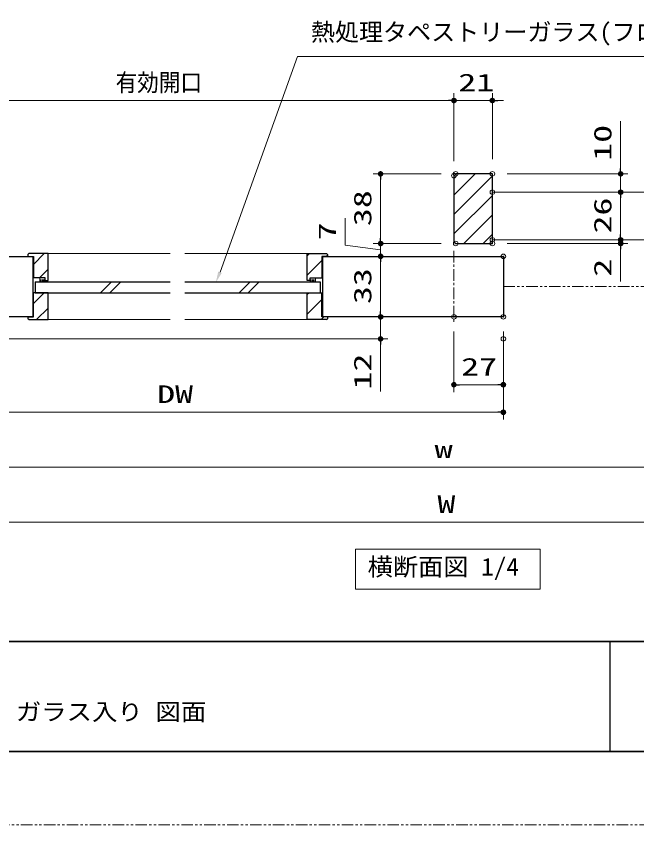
# Model space of a CAD drawing. Units: millimetres, scale not verified. Extents: x -1306 to 1306, y -607 to 607.
# Drawn here: x -596.8 to -258.2, y -594 to -153 of the extents above; entities that cross this region are included whole.
import ezdxf
from ezdxf.enums import TextEntityAlignment as Align

# ---------------------------------------------------------------- set-up
doc = ezdxf.new("R2010")
doc.units = ezdxf.units.MM
doc.header["$LTSCALE"] = 5
doc.header["$PDMODE"] = 32
doc.header["$PDSIZE"] = 2.5
for name, pattern in [('USER1', [2.5, 1.25, -0.25, 0.25, -0.25, 0.25, -0.25]), ('USER2', [0.375, 0.25, -0.125]), ('USER3', [2, 1.25, -0.25, 0.25, -0.25])]:
    doc.linetypes.add(name, pattern=pattern)
for name, color, linetype, lineweight in [('0-1_線(黄)', 2, 'Continuous', 15), ('0-3_陰線', 4, 'USER1', 9), ('0-8_二点鎖線', 4, 'USER1', 9), ('0-B_点線(水)', 6, 'USER2', 9), ('0-C_中心線', 3, 'USER3', 9), ('0-D_線(白)', 7, 'Continuous', 30), ('1-0_線(水)', 4, 'Continuous', 9), ('1-1_寸法線', 3, 'Continuous', 13), ('1-2_ハッチング', 6, 'Continuous', 9), ('1-4_DEFPOINTS', 7, 'Continuous', 5), ('1-5_0', 3, 'Continuous', 25), ('1-7_図面枠', 7, 'Continuous', 35)]:
    doc.layers.add(name, color=color, linetype=linetype, lineweight=lineweight)
doc.styles.add('ＭＳ ゴシック', font='')
doc.styles.get('ＭＳ ゴシック').set_extended_font_data('MS Gothic')

# ---------------------------------------------------------------- blocks, each defined once
blk = doc.blocks.new('_DOT')
at = {"layer": '1-5_0'}
blk.add_line((-2.5, 0), (-5, 0), dxfattribs=at)
for points in [[(0, 0), (-2.5, 0), (-2.48, 0.313)], [(0, 0), (-2.48, -0.313), (-2.5, 0)], [(0, 0), (-2.48, 0.313), (-2.421, 0.622)], [(0, 0), (-2.421, -0.622), (-2.48, -0.313)], [(0, 0), (-2.421, 0.622), (-2.324, 0.92)], [(0, 0), (-2.324, -0.92), (-2.421, -0.622)], [(0, 0), (-2.324, 0.92), (-2.191, 1.204)], [(0, 0), (-2.191, -1.204), (-2.324, -0.92)], [(0, 0), (-2.191, 1.204), (-2.023, 1.469)], [(0, 0), (-2.023, -1.469), (-2.191, -1.204)], [(0, 0), (-2.023, 1.469), (-1.822, 1.711)], [(0, 0), (-1.822, -1.711), (-2.023, -1.469)], [(0, 0), (-1.822, 1.711), (-1.594, 1.926)], [(0, 0), (-1.594, -1.926), (-1.822, -1.711)], [(0, 0), (-1.594, 1.926), (-1.34, 2.111)], [(0, 0), (-1.34, -2.111), (-1.594, -1.926)], [(0, 0), (-1.34, 2.111), (-1.064, 2.262)], [(0, 0), (-1.064, -2.262), (-1.34, -2.111)], [(0, 0), (-1.064, 2.262), (-0.773, 2.378)], [(0, 0), (-0.773, -2.378), (-1.064, -2.262)], [(0, 0), (-0.773, 2.378), (-0.468, 2.456)], [(0, 0), (-0.468, -2.456), (-0.773, -2.378)], [(0, 0), (-0.468, 2.456), (-0.157, 2.495)], [(0, 0), (-0.157, -2.495), (-0.468, -2.456)], [(0, 0), (-0.157, 2.495), (0.157, 2.495)], [(0, 0), (0.157, -2.495), (-0.157, -2.495)], [(0, 0), (0.157, 2.495), (0.468, 2.456)], [(0, 0), (0.468, 2.456), (0.773, 2.378)], [(0, 0), (0.773, 2.378), (1.064, 2.262)], [(0, 0), (1.064, 2.262), (1.34, 2.111)], [(0, 0), (1.34, 2.111), (1.594, 1.926)], [(0, 0), (1.594, 1.926), (1.822, 1.711)], [(0, 0), (1.822, 1.711), (2.023, 1.469)], [(0, 0), (2.023, 1.469), (2.191, 1.204)], [(0, 0), (2.191, 1.204), (2.324, 0.92)], [(0, 0), (2.324, 0.92), (2.421, 0.622)], [(0, 0), (2.421, 0.622), (2.48, 0.313)], [(0, 0), (2.48, 0.313), (2.5, 0)], [(0, 0), (0.468, -2.456), (0.157, -2.495)], [(0, 0), (0.773, -2.378), (0.468, -2.456)], [(0, 0), (1.064, -2.262), (0.773, -2.378)], [(0, 0), (1.34, -2.111), (1.064, -2.262)], [(0, 0), (1.594, -1.926), (1.34, -2.111)], [(0, 0), (1.822, -1.711), (1.594, -1.926)], [(0, 0), (2.023, -1.469), (1.822, -1.711)], [(0, 0), (2.191, -1.204), (2.023, -1.469)], [(0, 0), (2.324, -0.92), (2.191, -1.204)], [(0, 0), (2.421, -0.622), (2.324, -0.92)], [(0, 0), (2.48, -0.313), (2.421, -0.622)], [(0, 0), (2.5, 0), (2.48, -0.313)]]:
    blk.add_solid(points, dxfattribs=at)

msp = doc.modelspace()

# ---------------------------------------------------------------- linework, layer by layer
at = {"layer": '0-1_線(黄)'}
for p, q in [((-336.991, -248.976), (-182.018, -248.976)), ((-336.991, -274.976), (-182.018, -274.976))]:
    msp.add_line(p, q, dxfattribs=at)
msp.add_lwpolyline([(-411.626, -443.601), (-310.881, -443.601), (-310.881, -465.435), (-411.626, -465.435)], close=True, dxfattribs=at)
at = {"layer": '0-3_陰線'}
msp.add_line((387.036, -594), (-1292.964, -594), dxfattribs=at)
at = {"layer": '0-8_二点鎖線'}
msp.add_line((-330.991, -300.476), (-182.018, -300.476), dxfattribs=at)
at = {"layer": '0-B_点線(水)'}
for p, q in [((-583.818, -297.776), (-583.818, -295.676)), ((-583.193, -297.776), (-583.193, -295.676)), ((-582.568, -297.776), (-582.568, -295.676)), ((-581.943, -297.776), (-581.943, -295.676)), ((-581.318, -297.776), (-581.318, -295.676)), ((-436.456, -297.776), (-436.456, -295.676)), ((-435.831, -297.776), (-435.831, -295.676)), ((-435.206, -297.776), (-435.206, -295.676)), ((-434.581, -297.776), (-434.581, -295.676)), ((-433.956, -297.776), (-433.956, -295.676))]:
    msp.add_line(p, q, dxfattribs=at)
at = {"layer": '0-C_中心線'}
msp.add_line((-357.991, -280.976), (-357.991, -320.968), dxfattribs=at)
at = {"layer": '0-D_線(白)'}
for p, q in [((-356.991, -238.976), (-357.991, -239.976)), ((-357.991, -239.976), (-357.991, -275.976)), ((-357.991, -275.976), (-356.991, -276.976)), ((-356.991, -276.976), (-336.991, -276.976)), ((-336.991, -274.976), (-336.941, -274.976)), ((-686.468, -283.976), (-587.468, -283.976)), ((-589.968, -282.476), (-590.468, -282.976)), ((-590.468, -282.976), (-590.468, -283.976)), ((-587.718, -283.976), (-587.718, -316.976)), ((-429.991, -283.976), (-330.991, -283.976)), ((-429.741, -283.976), (-429.741, -316.976)), ((-427.491, -282.476), (-426.991, -282.976)), ((-426.991, -282.976), (-426.991, -283.976)), ((-586.468, -297.776), (-512.73, -297.776)), ((-504.73, -297.776), (-430.991, -297.776)), ((-430.991, -297.776), (-430.991, -303.776)), ((-504.73, -303.776), (-429.991, -303.776)), ((-587.468, -316.976), (-686.468, -316.976)), ((-590.468, -316.976), (-590.468, -317.976)), ((-426.991, -316.976), (-426.991, -317.976)), ((-589.968, -318.476), (-590.468, -317.976)), ((-427.491, -318.476), (-426.991, -317.976))]:
    msp.add_line(p, q, dxfattribs=at)
for points in [[(-336.991, -276.976), (-336.991, -238.976), (-356.991, -238.976)], [(-590.468, -283.976), (-587.468, -283.976), (-587.468, -295.676)], [(-580.968, -297.176), (-579.468, -297.176), (-579.468, -282.476), (-589.968, -282.476)], [(-436.491, -297.176), (-437.991, -297.176), (-437.991, -282.476), (-427.491, -282.476)], [(-330.991, -283.976), (-330.991, -316.976), (-429.991, -316.976)], [(-426.991, -283.976), (-429.991, -283.976), (-429.991, -295.676)], [(-580.968, -297.176), (-580.968, -295.676), (-587.468, -295.676)], [(-586.468, -297.776), (-586.468, -303.776), (-512.73, -303.776)], [(-580.968, -297.176), (-580.968, -295.676), (-583.968, -295.676)], [(-436.491, -297.176), (-436.491, -295.676), (-429.991, -295.676)], [(-436.491, -297.176), (-436.491, -295.676), (-433.491, -295.676)], [(-590.468, -316.976), (-587.468, -316.976), (-587.468, -303.776)], [(-589.968, -318.476), (-579.468, -318.476), (-579.468, -303.776), (-587.468, -303.776)], [(-427.491, -318.476), (-437.991, -318.476), (-437.991, -303.776), (-429.991, -303.776)], [(-426.991, -316.976), (-429.991, -316.976), (-429.991, -303.776)]]:
    msp.add_lwpolyline(points, dxfattribs=at)
at = {"layer": '1-0_線(水)'}
for p, q in [((-579.468, -282.476), (-512.73, -282.476)), ((-437.991, -282.476), (-504.73, -282.476)), ((-583.968, -295.676), (-583.968, -297.776)), ((-580.968, -297.176), (-580.968, -297.776)), ((-550.797, -303.776), (-544.797, -297.776)), ((-545.797, -303.776), (-539.797, -297.776)), ((-475.193, -303.776), (-469.193, -297.776)), ((-470.193, -303.776), (-464.193, -297.776)), ((-436.491, -297.176), (-436.491, -297.776)), ((-433.491, -295.676), (-433.491, -297.776)), ((-579.468, -318.476), (-512.73, -318.476)), ((-437.991, -318.476), (-504.73, -318.476))]:
    msp.add_line(p, q, dxfattribs=at)
at = {"layer": '1-1_寸法線'}
for p, q in [((-357.991, -231.976), (-357.991, -194.976)), ((-357.991, -231.976), (-357.991, -194.976)), ((-336.991, -230.976), (-336.991, -194.976)), ((-679.468, -198.976), (-360.991, -198.976)), ((-360.991, -198.976), (-363.991, -198.976)), ((-357.991, -198.976), (-336.991, -198.976)), ((-333.991, -198.976), (-330.991, -198.976)), ((-266.991, -235.976), (-266.991, -210.214)), ((-364.991, -238.976), (-401.991, -238.976)), ((-397.991, -241.976), (-397.991, -273.976)), ((-328.991, -238.976), (-262.991, -238.976)), ((-266.991, -248.976), (-266.991, -238.976)), ((-328.991, -248.976), (-262.991, -248.976)), ((-274.991, -248.976), (-270.991, -248.976)), ((-266.991, -251.976), (-266.991, -254.976)), ((-266.991, -251.976), (-266.991, -271.976)), ((-266.991, -271.976), (-266.991, -268.976)), ((-397.991, -273.976), (-397.991, -270.976)), ((-364.991, -276.976), (-401.991, -276.976)), ((-364.991, -276.976), (-401.991, -276.976)), ((-397.991, -276.976), (-397.991, -283.976)), ((-397.991, -276.976), (-397.991, -283.976)), ((-328.991, -274.976), (-262.991, -274.976)), ((-328.991, -274.976), (-262.991, -274.976)), ((-328.991, -276.976), (-262.991, -276.976)), ((-266.991, -274.976), (-266.991, -276.976)), ((-266.991, -279.976), (-266.991, -297.642)), ((-338.991, -283.976), (-401.991, -283.976)), ((-338.991, -283.976), (-401.991, -283.976)), ((-397.991, -286.976), (-397.991, -289.976)), ((-397.991, -286.976), (-397.991, -313.976)), ((-397.991, -313.976), (-397.991, -310.976)), ((-405.991, -316.976), (-401.991, -316.976)), ((-338.991, -316.976), (-401.991, -316.976)), ((-397.991, -316.976), (-397.991, -328.976)), ((-357.991, -324.976), (-357.991, -357.976)), ((-330.991, -324.976), (-330.991, -357.976)), ((-679.468, -328.976), (-393.991, -328.976)), ((-397.991, -331.976), (-397.991, -357.737)), ((-330.991, -336.976), (-330.991, -372.976)), ((-354.991, -353.976), (-333.991, -353.976)), ((-683.468, -368.976), (-333.991, -368.976)), ((-683.468, -398.976), (-43.046, -398.976)), ((-700.468, -428.976), (-22.046, -428.976))]:
    msp.add_line(p, q, dxfattribs=at)
for points in [[(-187.842, -174.98), (-443.405, -174.98), (-485.618, -292.639)], [(-397.991, -280.476), (-417.317, -277.796), (-417.317, -263.129)]]:
    msp.add_lwpolyline(points, dxfattribs=at)
msp.add_solid([(-487.893, -298.191), (-486.582, -292.244), (-484.654, -293.034)], dxfattribs=at)
at = {"layer": '1-2_ハッチング'}
for p, q in [((-357.991, -250.509), (-346.458, -238.976)), ((-357.991, -261.115), (-336.991, -240.115)), ((-357.991, -271.722), (-336.991, -250.722)), ((-352.638, -276.976), (-336.991, -261.329)), ((-342.031, -276.976), (-336.991, -271.935)), ((-587.468, -288.398), (-581.546, -282.476)), ((-437.991, -283.641), (-436.826, -282.476)), ((-437.991, -294.248), (-429.991, -286.248)), ((-427.719, -283.976), (-426.991, -283.248)), ((-584.139, -295.676), (-579.468, -291.004)), ((-587.468, -309.611), (-581.633, -303.776)), ((-437.991, -304.854), (-436.912, -303.776)), ((-437.991, -315.461), (-429.991, -307.461)), ((-585.726, -318.476), (-579.468, -312.218)), ((-430.399, -318.476), (-428.899, -316.976))]:
    msp.add_line(p, q, dxfattribs=at)
at = {"layer": '1-4_DEFPOINTS'}
for p in [(-357.991, -198.976), (-336.991, -198.976), (-356.991, -238.976), (-336.991, -238.976), (-336.991, -238.976), (-357.991, -239.976), (-336.991, -248.976), (-266.991, -248.976), (-266.991, -248.976), (-397.991, -276.976), (-356.991, -276.976), (-336.991, -274.976), (-336.991, -276.976), (-266.991, -274.976), (-266.991, -276.976), (-397.991, -283.976), (-330.991, -283.976), (-397.991, -316.976), (-397.991, -316.976), (-397.991, -316.976), (-357.991, -316.976), (-330.991, -316.976), (-330.991, -316.976), (-330.991, -328.976), (-330.991, -353.976), (-330.991, -368.976)]:
    msp.add_point(p, dxfattribs=at)
at = {"layer": '1-5_0', "color": 7}
msp.add_line((-272.964, -494), (-272.964, -554), dxfattribs=at)
at = {"layer": '1-7_図面枠'}
msp.add_line((-1252.964, -494), (347.036, -494), dxfattribs=at)
msp.add_lwpolyline([(-1252.964, -554), (347.036, -554), (347.036, 554), (-1252.964, 554)], close=True, dxfattribs=at)

# ---------------------------------------------------------------- block references
at = {"layer": '1-1_寸法線', "xscale": 0.6, "yscale": 0.6}
for p in [(-357.991, -198.976), (-357.991, -198.976), (-330.991, -353.976), (-330.991, -368.976)]:
    msp.add_blockref('_DOT', p, dxfattribs=at)
for p, rotation in [((-336.991, -198.976), 180), ((-397.991, -238.976), 90), ((-266.991, -238.976), 270), ((-266.991, -248.976), 90), ((-266.991, -248.976), 90), ((-266.991, -274.976), 270), ((-266.991, -274.976), 270), ((-397.991, -276.976), 270), ((-397.991, -276.976), 270), ((-266.991, -276.976), 90), ((-397.991, -283.976), 90), ((-397.991, -283.976), 90), ((-397.991, -316.976), 270), ((-397.991, -316.976), 270), ((-397.991, -328.976), 90), ((-357.991, -353.976), 180)]:
    msp.add_blockref('_DOT', p, dxfattribs=dict(at, rotation=rotation))

# ---------------------------------------------------------------- texts
at = {"layer": '0-1_線(黄)', "style": 'ＭＳ ゴシック', "width": 1.05}
msp.add_text('横断面図 1/4', height=9.621, dxfattribs=at).set_placement((-405.098, -460.979), align=Align.BOTTOM_LEFT)
at = {"layer": '1-1_寸法線', "style": 'ＭＳ ゴシック'}
msp.add_text('熱処理タペストリーガラス(フロスト) 5mm', height=9.621, dxfattribs=at).set_placement((-436.005, -169.302), align=Align.BOTTOM_LEFT)
for s, width, p in [('有効開口', 0.9, (-542.593, -196.826)), ('21', 1.5, (-355.586, -196.826)), ('27', 1.5, (-354.015, -351.826)), ('DW', 1.5, (-519.92, -366.826)), ('w', 1.5, (-368.495, -396.826)), ('W', 1.5, (-366.971, -426.826))]:
    msp.add_text(s, height=9.604, dxfattribs=dict(at, width=width)).set_placement(p, align=Align.BOTTOM_LEFT)
at = {"layer": '1-1_寸法線', "style": 'ＭＳ ゴシック', "width": 1.5}
for s, p in [('10', (-269.141, -231.833)), ('38', (-400.141, -267.499)), ('26', (-269.141, -271.499)), ('7', (-419.466, -275.224)), ('2', (-269.141, -295.071)), ('33', (-400.141, -309.999)), ('12', (-400.141, -356.595))]:
    msp.add_text(s, height=9.604, rotation=90, dxfattribs=at).set_placement(p, align=Align.BOTTOM_LEFT)
at = {"layer": '1-7_図面枠', "style": 'ＭＳ ゴシック', "width": 1.1}
msp.add_text('ノッポ H2700 W1645・1745   D90 片引き戸 ガラス入り 図面', height=9.236, dxfattribs=at).set_placement((-873.76, -539.776), align=Align.BOTTOM_LEFT)

doc.saveas('drawing.dxf')
